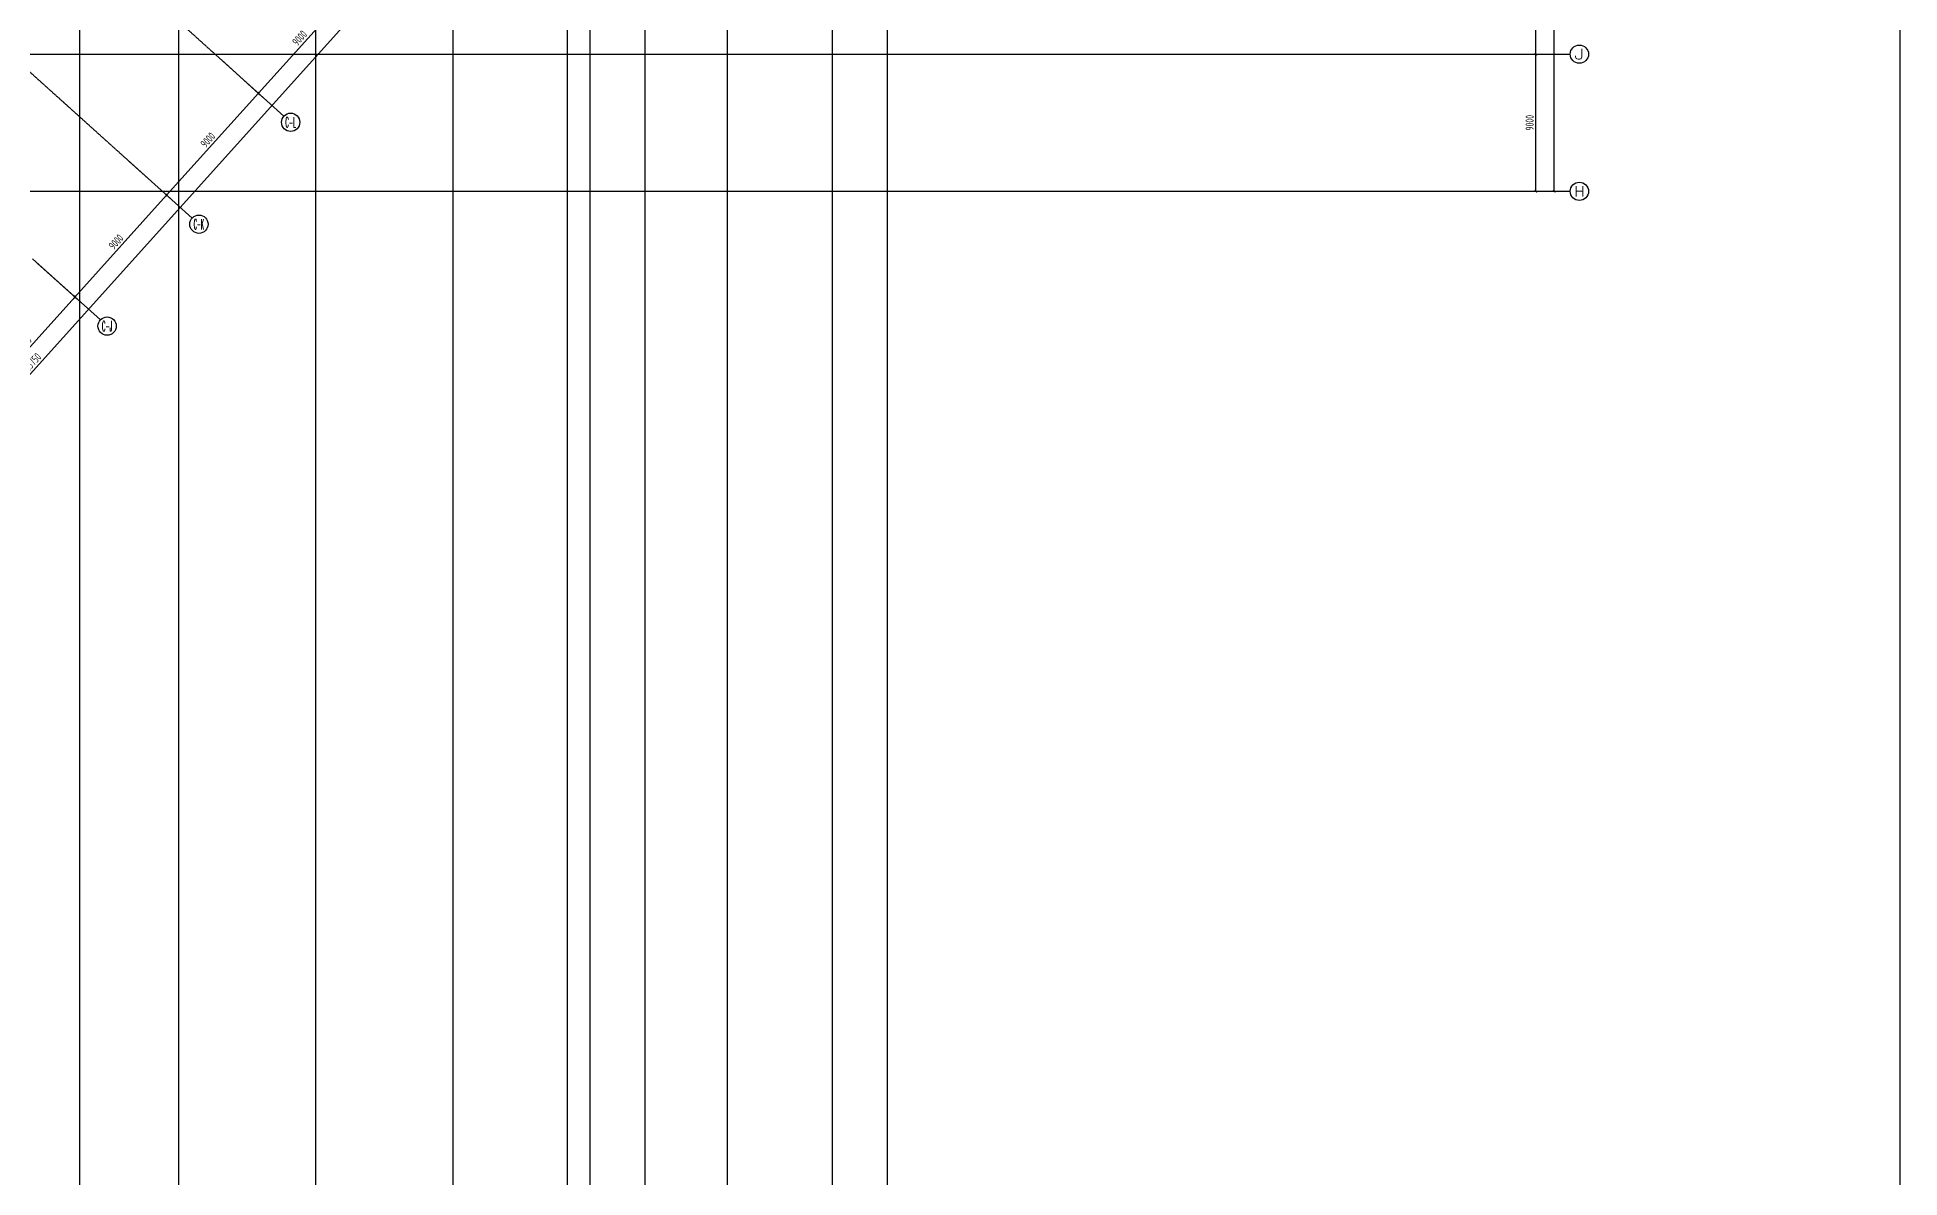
# Model space of a CAD drawing. Extents: x -20827274 to 1300756471, y -549375 to 3431892.
# Drawn here: x 50475 to 172693, y -383990 to -309151 of the extents above; entities that cross this region are included whole.
import ezdxf
from ezdxf.enums import TextEntityAlignment as Align

# ---------------------------------------------------------------- set-up
doc = ezdxf.new("R2010")
doc.units = 0
doc.header["$LTSCALE"] = 10
doc.linetypes.add('暖附图底图$0$DASH', pattern=[0.35, 0.25, -0.1])
doc.linetypes.add('暖附图底图$0$DOTE', pattern=[2.42, 2, -0.2, 0.02, -0.2])
for name, color, linetype in [('1-zs', 3, 'Continuous'), ('A-PUB_TITLE', 4, 'Continuous'), ('AXIS_TEXT', 7, 'Continuous'), ('暖附图底图$0$1-标注暖通', 8, 'Continuous'), ('暖附图底图$0$AXIS', 8, 'Continuous'), ('暖附图底图$0$AXIS_TEXT', 8, 'Continuous'), ('暖附图底图$0$DOTE', 8, 'Continuous')]:
    doc.layers.add(name, color=color, linetype=linetype)
doc.styles.add('COMPLEX', font='COMPLEX.shx', dxfattribs={"width": 0.65})
doc.styles.add('暖附图底图$0$8B2_02_T3', font='tssdeng.shx', dxfattribs={"width": 0.6, "bigfont": 'TSSDCHN.shx'})
doc.styles.add('暖附图底图$0$_TCH_AXIS', font='COMPLEX', dxfattribs={"bigfont": 'GBCBIG'})
doc.dimstyles.new('暖附图底图$0$_TCH_ARCH&&150', dxfattribs={"dimtxt": 525, "dimasz": 150, "dimexe": 375, "dimexo": 450, "dimgap": 150, "dimtad": 1, "dimdec": 0, "dimrnd": 50, "dimzin": 0, "dimdsep": 46, "dimtxsty": '暖附图底图$0$8B2_02_T3', "dimblk": '暖附图底图$0$_ArchTick', "dimcen": 0.09, "dimclrt": 7, "dimazin": 2, "dimtfac": 1, "dimtdec": 0, "dimtix": 1, "dimtmove": 2, "dimatfit": 3, "dimfxl": 0, "dimtolj": 1, "dimtzin": 0, "dimarcsym": 0})

# ---------------------------------------------------------------- blocks, each defined once
blk = doc.blocks.new('_AXISO')
blk.add_circle((0, 0), 0.5)
at = {"layer": 'AXIS_TEXT', "style": 'COMPLEX', "width": 1.041667}
blk.add_attdef('A', text='', height=0.56, dxfattribs=at).set_placement((-0.25, -0.28), (0.25, -0.28), align=Align.FIT)
blk = doc.blocks.new('暖附图底图$0$_ArchTick')
at = {"color": 0, "linetype": 'ByBlock', "const_width": 0.4}
blk.add_lwpolyline([(-0.5, -0.5), (0.5, 0.5)], dxfattribs=at)
blk = doc.blocks.new('*D3250')
at = {"layer": 'Defpoints', "color": 0, "transparency": 16777216}
for p in [(145070, -310260), (148820, -310260), (145070, -319260)]:
    blk.add_point(p, dxfattribs=at)
at = {"layer": '暖附图底图$0$AXIS', "color": 0, "lineweight": -2, "transparency": 16777216}
for p, q in [((145520, -310260), (149195, -310260)), ((148820, -319260), (148820, -310260)), ((145520, -319260), (149195, -319260))]:
    blk.add_line(p, q, dxfattribs=at)
at = {"layer": '暖附图底图$0$AXIS', "color": 0, "lineweight": -2, "transparency": 16777216, "xscale": 150, "yscale": 150, "zscale": 150}
for p, rotation in [((148820, -310260), 90), ((148820, -319260), 270)]:
    blk.add_blockref('暖附图底图$0$_ArchTick', p, dxfattribs=dict(at, rotation=rotation))
at = {"layer": '暖附图底图$0$AXIS', "color": 7, "transparency": 16777216, "insert": (148408, -314760), "char_height": 525, "attachment_point": 5, "rotation": 90, "style": '暖附图底图$0$8B2_02_T3'}
blk.add_mtext('\\A1;9000', dxfattribs=at)
blk = doc.blocks.new('*D3251')
at = {"layer": 'Defpoints', "color": 0, "transparency": 16777216}
for p in [(145070, -300510), (148820, -300510), (145070, -310260)]:
    blk.add_point(p, dxfattribs=at)
at = {"layer": '暖附图底图$0$AXIS', "color": 0, "lineweight": -2, "transparency": 16777216}
for p, q in [((145520, -300510), (149195, -300510)), ((148820, -310260), (148820, -300510)), ((145520, -310260), (149195, -310260))]:
    blk.add_line(p, q, dxfattribs=at)
at = {"layer": '暖附图底图$0$AXIS', "color": 0, "lineweight": -2, "transparency": 16777216, "xscale": 150, "yscale": 150, "zscale": 150}
for p, rotation in [((148820, -300510), 90), ((148820, -310260), 270)]:
    blk.add_blockref('暖附图底图$0$_ArchTick', p, dxfattribs=dict(at, rotation=rotation))
at = {"layer": '暖附图底图$0$AXIS', "color": 7, "transparency": 16777216, "insert": (148408, -305385), "char_height": 525, "attachment_point": 5, "rotation": 90, "style": '暖附图底图$0$8B2_02_T3'}
blk.add_mtext('\\A1;9750', dxfattribs=at)
blk = doc.blocks.new('*D3352')
at = {"layer": 'Defpoints', "color": 0, "transparency": 16777216}
for p in [(145070, -167810), (150020, -167810), (145070, -319260)]:
    blk.add_point(p, dxfattribs=at)
at = {"layer": '暖附图底图$0$AXIS', "color": 0, "lineweight": -2, "transparency": 16777216}
for p, q in [((145520, -167810), (150395, -167810)), ((150020, -319260), (150020, -167810)), ((145520, -319260), (150395, -319260))]:
    blk.add_line(p, q, dxfattribs=at)
at = {"layer": '暖附图底图$0$AXIS', "color": 0, "lineweight": -2, "transparency": 16777216, "xscale": 150, "yscale": 150, "zscale": 150}
for p, rotation in [((150020, -167810), 90), ((150020, -319260), 270)]:
    blk.add_blockref('暖附图底图$0$_ArchTick', p, dxfattribs=dict(at, rotation=rotation))
at = {"layer": '暖附图底图$0$AXIS', "color": 7, "transparency": 16777216, "insert": (149608, -243535), "char_height": 525, "attachment_point": 5, "rotation": 90, "style": '暖附图底图$0$8B2_02_T3'}
blk.add_mtext('\\A1;151450', dxfattribs=at)
blk = doc.blocks.new('*D3353')
at = {"layer": 'Defpoints', "color": 0, "transparency": 16777216}
for p in [(91475, -277801), (95154, -281113), (1979, -377196)]:
    blk.add_point(p, dxfattribs=at)
at = {"layer": '暖附图底图$0$AXIS', "color": 0, "lineweight": -2, "transparency": 16777216}
for p, q in [((91809, -278102), (95432, -281364)), ((5657, -380508), (95154, -281113)), ((2313, -377497), (5936, -380759))]:
    blk.add_line(p, q, dxfattribs=at)
at = {"layer": '暖附图底图$0$AXIS', "color": 0, "lineweight": -2, "transparency": 16777216, "xscale": 150, "yscale": 150, "zscale": 150}
for p, rotation in [((95154, -281113), 47.99999999999579), ((5657, -380508), 227.9999999999958)]:
    blk.add_blockref('暖附图底图$0$_ArchTick', p, dxfattribs=dict(at, rotation=rotation))
at = {"layer": '暖附图底图$0$AXIS', "color": 7, "transparency": 16777216, "insert": (50099, -330535), "char_height": 525, "attachment_point": 5, "rotation": 48, "style": '暖附图底图$0$8B2_02_T3'}
blk.add_mtext('\\A1;133750', dxfattribs=at)
blk = doc.blocks.new('*D3361')
at = {"layer": 'Defpoints', "color": 0, "transparency": 16777216}
for p in [(50156, -323690), (52943, -326199), (44134, -330378)]:
    blk.add_point(p, dxfattribs=at)
at = {"layer": '暖附图底图$0$AXIS', "color": 0, "lineweight": -2, "transparency": 16777216}
for p, q in [((50491, -323991), (53222, -326450)), ((46921, -332887), (52943, -326199)), ((44469, -330679), (47200, -333138))]:
    blk.add_line(p, q, dxfattribs=at)
at = {"layer": '暖附图底图$0$AXIS', "color": 0, "lineweight": -2, "transparency": 16777216, "xscale": 150, "yscale": 150, "zscale": 150}
for p, rotation in [((52943, -326199), 47.9999999999958), ((46921, -332887), 227.9999999999958)]:
    blk.add_blockref('暖附图底图$0$_ArchTick', p, dxfattribs=dict(at, rotation=rotation))
at = {"layer": '暖附图底图$0$AXIS', "color": 7, "transparency": 16777216, "insert": (49625, -329267), "char_height": 525, "attachment_point": 5, "rotation": 48, "style": '暖附图底图$0$8B2_02_T3'}
blk.add_mtext('\\A1;9000', dxfattribs=at)
blk = doc.blocks.new('*D3362')
at = {"layer": 'Defpoints', "color": 0, "transparency": 16777216}
for p in [(56178, -317002), (58965, -319511), (50156, -323690)]:
    blk.add_point(p, dxfattribs=at)
at = {"layer": '暖附图底图$0$AXIS', "color": 0, "lineweight": -2, "transparency": 16777216}
for p, q in [((56513, -317303), (59244, -319762)), ((52943, -326199), (58965, -319511)), ((50491, -323991), (53222, -326450))]:
    blk.add_line(p, q, dxfattribs=at)
at = {"layer": '暖附图底图$0$AXIS', "color": 0, "lineweight": -2, "transparency": 16777216, "xscale": 150, "yscale": 150, "zscale": 150}
for p, rotation in [((58965, -319511), 47.99999999999573), ((52943, -326199), 227.9999999999958)]:
    blk.add_blockref('暖附图底图$0$_ArchTick', p, dxfattribs=dict(at, rotation=rotation))
at = {"layer": '暖附图底图$0$AXIS', "color": 7, "transparency": 16777216, "insert": (55648, -322579), "char_height": 525, "attachment_point": 5, "rotation": 48, "style": '暖附图底图$0$8B2_02_T3'}
blk.add_mtext('\\A1;9000', dxfattribs=at)
blk = doc.blocks.new('*D3363')
at = {"layer": 'Defpoints', "color": 0, "transparency": 16777216}
for p in [(62201, -310313), (64987, -312822), (56178, -317002)]:
    blk.add_point(p, dxfattribs=at)
at = {"layer": '暖附图底图$0$AXIS', "color": 0, "lineweight": -2, "transparency": 16777216}
for p, q in [((62535, -310614), (65266, -313073)), ((58965, -319511), (64987, -312822)), ((56513, -317303), (59244, -319762))]:
    blk.add_line(p, q, dxfattribs=at)
at = {"layer": '暖附图底图$0$AXIS', "color": 0, "lineweight": -2, "transparency": 16777216, "xscale": 150, "yscale": 150, "zscale": 150}
for p, rotation in [((64987, -312822), 47.99999999999601), ((58965, -319511), 227.999999999996)]:
    blk.add_blockref('暖附图底图$0$_ArchTick', p, dxfattribs=dict(at, rotation=rotation))
at = {"layer": '暖附图底图$0$AXIS', "color": 7, "transparency": 16777216, "insert": (61670, -315891), "char_height": 525, "attachment_point": 5, "rotation": 48, "style": '暖附图底图$0$8B2_02_T3'}
blk.add_mtext('\\A1;9000', dxfattribs=at)
blk = doc.blocks.new('*D3364')
at = {"layer": 'Defpoints', "color": 0, "transparency": 16777216}
for p in [(68223, -303625), (71010, -306134), (62201, -310313)]:
    blk.add_point(p, dxfattribs=at)
at = {"layer": '暖附图底图$0$AXIS', "color": 0, "lineweight": -2, "transparency": 16777216}
for p, q in [((68557, -303926), (71288, -306385)), ((64987, -312822), (71010, -306134)), ((62535, -310614), (65266, -313073))]:
    blk.add_line(p, q, dxfattribs=at)
at = {"layer": '暖附图底图$0$AXIS', "color": 0, "lineweight": -2, "transparency": 16777216, "xscale": 150, "yscale": 150, "zscale": 150}
for p, rotation in [((71010, -306134), 47.9999999999957), ((64987, -312822), 227.9999999999957)]:
    blk.add_blockref('暖附图底图$0$_ArchTick', p, dxfattribs=dict(at, rotation=rotation))
at = {"layer": '暖附图底图$0$AXIS', "color": 7, "transparency": 16777216, "insert": (67692, -309202), "char_height": 525, "attachment_point": 5, "rotation": 48, "style": '暖附图底图$0$8B2_02_T3'}
blk.add_mtext('\\A1;9000', dxfattribs=at)
blk = doc.blocks.new('暖附图底图$0$AFSFCS')
at = {"layer": '暖附图底图$0$AXIS'}
for p, q in [((62200.6, -310313.2), (66659.5, -314328)), ((145070.3, -310260.4), (151070.3, -310260.4)), ((56178.4, -317001.5), (60637.3, -321016.3)), ((145070.3, -319260.4), (151070.3, -319260.4)), ((50156.3, -323689.8), (54615.1, -327704.6))]:
    blk.add_line(p, q, dxfattribs=at)
at = {"layer": '暖附图底图$0$DOTE', "color": 16, "linetype": '暖附图底图$0$DOTE', "ltscale": 1.5}
for p, q in [((53241.4, -155629.3), (53241.4, -385768.2)), ((59741.4, -155629.3), (59741.4, -385768.2)), ((68741.4, -155629.3), (68741.4, -385768.2)), ((77741.4, -155629.3), (77741.4, -385768.2)), ((85241.4, -155629.3), (85241.4, -385768.2)), ((95741.4, -155629.3), (95741.4, -385768.2)), ((106241.4, -155629.3), (106241.4, -385768.2)), ((-113117.3, -310260.4), (145070.3, -310260.4)), ((-113117.3, -319260.4), (145070.3, -319260.4))]:
    blk.add_line(p, q, dxfattribs=at)
at = {"layer": '暖附图底图$0$DOTE', "color": 127, "linetype": '暖附图底图$0$DOTE', "ltscale": 1.5}
for p, q in [((86741.4, -155629.3), (86741.4, -385768.2)), ((90341.4, -155629.3), (90341.4, -385768.2)), ((102641.4, -155629.3), (102641.4, -385768.2)), ((38561.5, -289028.4), (62200.6, -310313.2)), ((32539.3, -295716.7), (56178.4, -317001.5))]:
    blk.add_line(p, q, dxfattribs=at)
at = {"layer": '暖附图底图$0$AXIS'}
ref = blk.add_blockref('_AXISO', (151670.3, -310260.4), dxfattribs=dict(at, xscale=1200, yscale=1200, zscale=1200))
ref.add_attrib('A', 'J', dxfattribs={"layer": '暖附图底图$0$AXIS_TEXT', "height": 678.8, "style": '暖附图底图$0$_TCH_AXIS', "width": 1.909091}).set_placement((151330.9, -310599.8), (152009.7, -310599.8), align=Align.FIT)
ref = blk.add_blockref('_AXISO', (67105.4, -314729.5), dxfattribs=dict(at, xscale=1200, yscale=1200, zscale=1200))
ref.add_attrib('A', 'C-L', dxfattribs={"layer": '暖附图底图$0$AXIS_TEXT', "height": 678.82, "style": '暖附图底图$0$_TCH_AXIS', "width": 0.33871}).set_placement((66766, -315068.9), (67444.8, -315068.9), align=Align.FIT)
ref = blk.add_blockref('_AXISO', (151670.3, -319260.4), dxfattribs=dict(at, xscale=1200, yscale=1200, zscale=1200))
ref.add_attrib('A', 'H', dxfattribs={"layer": '暖附图底图$0$AXIS_TEXT', "height": 678.8, "style": '暖附图底图$0$_TCH_AXIS', "width": 1.05}).set_placement((151330.9, -319599.8), (152009.7, -319599.8), align=Align.FIT)
ref = blk.add_blockref('_AXISO', (61083.2, -321417.8), dxfattribs=dict(at, xscale=1200, yscale=1200, zscale=1200))
ref.add_attrib('A', 'C-K', dxfattribs={"layer": '暖附图底图$0$AXIS_TEXT', "height": 678.82, "style": '暖附图底图$0$_TCH_AXIS', "width": 0.318182}).set_placement((60743.8, -321757.2), (61422.6, -321757.2), align=Align.FIT)
ref = blk.add_blockref('_AXISO', (55061, -328106.1), dxfattribs=dict(at, xscale=1200, yscale=1200, zscale=1200))
ref.add_attrib('A', 'C-J', dxfattribs={"layer": '暖附图底图$0$AXIS_TEXT', "height": 678.82, "style": '暖附图底图$0$_TCH_AXIS', "width": 0.362069}).set_placement((54721.6, -328445.5), (55400.4, -328445.5), align=Align.FIT)
for p1, p2, distance, picture, middle in [((145070.3, -319260.4), (145070.3, -167810.4), -4950, '*D3352', (149607.8, -243535.4)), ((1978.9, -377196.2), (91475.1, -277800.6), -4950, '*D3353', (50099, -330534.6)), ((145070.3, -310260.4), (145070.3, -300510.4), -3750, '*D3251', (148407.8, -305385.4)), ((62200.6, -310313.2), (68222.8, -303624.9), -3750, '*D3364', (67691.9, -309202.3)), ((56178.4, -317001.5), (62200.6, -310313.2), -3750, '*D3363', (61669.8, -315890.6)), ((145070.3, -319260.4), (145070.3, -310260.4), -3750, '*D3250', (148407.8, -314760.4)), ((50156.3, -323689.8), (56178.4, -317001.5), -3750, '*D3362', (55647.6, -322578.9)), ((44134.1, -330378.1), (50156.3, -323689.8), -3750, '*D3361', (49625.4, -329267.2))]:
    dim = blk.add_aligned_dim(p1=p1, p2=p2, distance=distance, dimstyle='暖附图底图$0$_TCH_ARCH&&150', dxfattribs=at)
    dim.commit()
    dim.dimension.update_dxf_attribs({"geometry": picture, "text_midpoint": middle})
blk = doc.blocks.new('暖附图底图')
at = {"layer": '暖附图底图$0$1-标注暖通', "linetype": '暖附图底图$0$DASH'}
blk.add_blockref('暖附图底图$0$AFSFCS', (500000, 0), dxfattribs=at)

msp = doc.modelspace()

# ---------------------------------------------------------------- linework, layer by layer
at = {"layer": 'A-PUB_TITLE'}
msp.add_lwpolyline([(172693.4, -61755.5), (172693.4, -481755.5), (-124306.6, -481755.5), (-124306.6, -61755.5)], close=True, dxfattribs=at)

# ---------------------------------------------------------------- block references
at = {"layer": '1-zs'}
msp.add_blockref('暖附图底图', (-500000, 0), dxfattribs=at)

doc.saveas('drawing.dxf')
